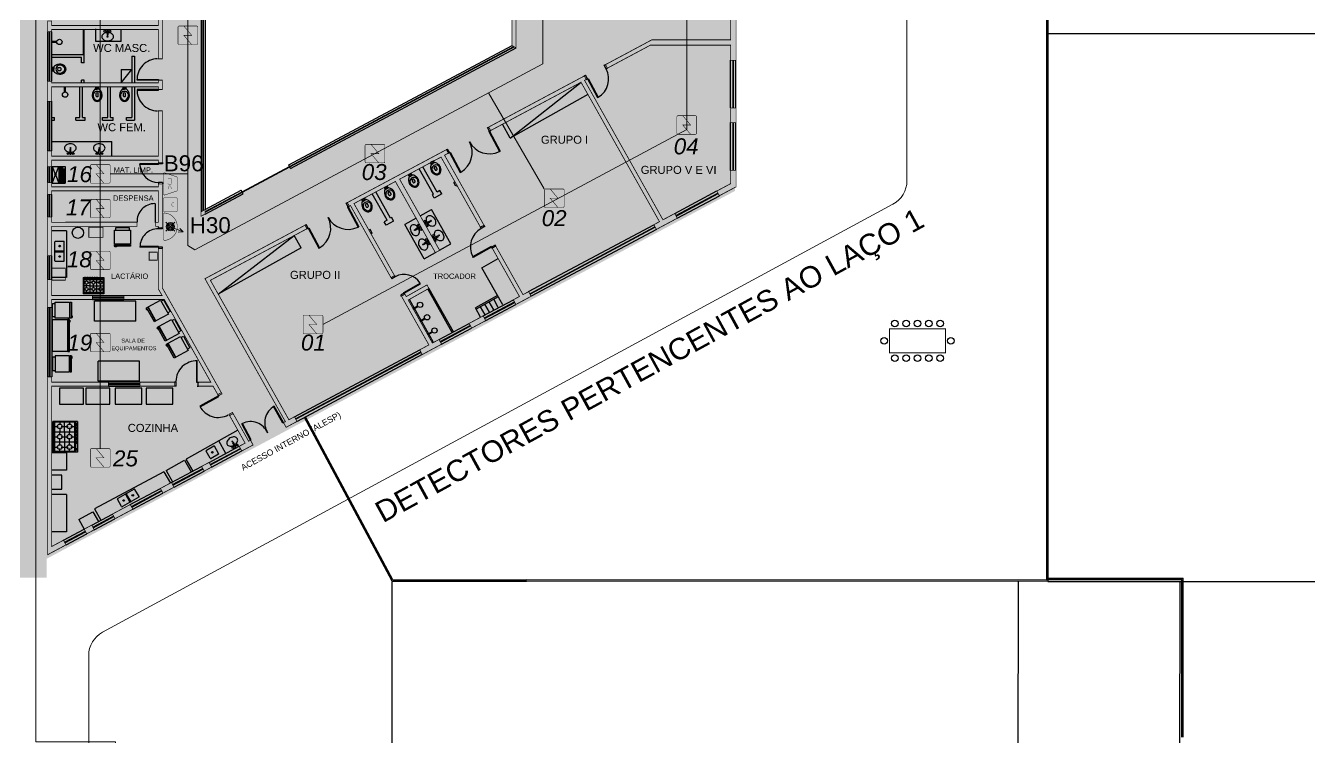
# Model space of a CAD drawing. Header units: metres. Extents: x -331 to 2982, y 362 to 2539.
# Drawn here: x 783.97 to 832.09, y 1009.06 to 1035.76 of the extents above; entities that cross this region are included whole.
import ezdxf
from ezdxf.enums import TextEntityAlignment as Align

# ---------------------------------------------------------------- set-up
doc = ezdxf.new("R2010")
doc.units = ezdxf.units.M
doc.linetypes.add('LIN0', pattern=[0])
doc.layers.get('0').update_dxf_attribs({"color": 251})
doc.layers.add('_salas', color=251, linetype='Continuous', plot=False)
for name, color, linetype in [('CX', 251, 'Continuous'), ('DET. FUMAÇA', 1, 'Continuous'), ('Div', 251, 'Continuous'), ('Mob', 251, 'Continuous'), ('Pis', 251, 'Continuous')]:
    doc.layers.add(name, color=color, linetype=linetype)
doc.styles.get("Standard").update_dxf_attribs({"font": 'arial.ttf', "height": 0.3})
doc.styles.add('X3G_ENTITY_1416CAF0', font='arial.ttf', dxfattribs={"height": 0.6})
doc.styles.add('X3G_ENTITY_1416CAFA', font='arial.ttf', dxfattribs={"height": 0.6})
doc.styles.add('X3G_ENTITY_1416CB04', font='arial.ttf', dxfattribs={"height": 0.6})
doc.styles.add('X3G_ENTITY_1416CB0E', font='arial.ttf', dxfattribs={"height": 0.6})
doc.styles.add('X3G_ENTITY_1416CB18', font='arial.ttf', dxfattribs={"height": 0.6})
doc.styles.add('X3G_ENTITY_1416CB22', font='arial.ttf', dxfattribs={"height": 0.6})
doc.styles.add('X3G_ENTITY_1416CB2C', font='arial.ttf', dxfattribs={"height": 0.6})
doc.styles.add('X3G_ENTITY_1416CB36', font='arial.ttf', dxfattribs={"height": 0.6})
doc.styles.add('X3G_ENTITY_1416CB40', font='arial.ttf', dxfattribs={"height": 0.6})
doc.styles.add('X3G_ENTITY_1416CB68', font='arial.ttf', dxfattribs={"height": 0.6})
doc.styles.add('X3G_ENTITY_14212858', font='arial.ttf', dxfattribs={"height": 0.3})
doc.styles.add('X3G_ENTITY_14212898', font='arial.ttf', dxfattribs={"height": 0.3})
doc.styles.add('X3G_ENTITY_142128D6', font='arial.ttf', dxfattribs={"height": 0.2})
doc.styles.add('X3G_ENTITY_14212916', font='arial.ttf', dxfattribs={"height": 0.2})
doc.styles.add('X3G_ENTITY_14212956', font='arial.ttf', dxfattribs={"height": 0.2})
doc.styles.add('X3G_ENTITY_14212996', font='arial.ttf', dxfattribs={"height": 0.15})
doc.styles.add('X3G_ENTITY_142129D6', font='arial.ttf', dxfattribs={"height": 0.15})
doc.styles.add('X3G_ENTITY_14212A16', font='arial.ttf', dxfattribs={"height": 0.3})
doc.styles.add('X3G_ENTITY_14212A71', font='arial.ttf', dxfattribs={"height": 0.3})
doc.styles.add('X3G_ENTITY_14212AAF', font='arial.ttf', dxfattribs={"height": 0.3})
doc.styles.add('X3G_ENTITY_14212AED', font='arial.ttf', dxfattribs={"height": 0.2})
doc.styles.add('X3G_ENTITY_14212B2D', font='arial.ttf', dxfattribs={"height": 0.3})
doc.styles.add('X3G_ENTITY_1422B216', font='arial.ttf', dxfattribs={"height": 0.6})

# ---------------------------------------------------------------- blocks, each defined once
blk = doc.blocks.new('Detector de fumaça')
at = {"layer": 'DET. FUMAÇA', "linetype": 'Continuous', "lineweight": 15, "const_width": 0.0187}
blk.add_lwpolyline([(774.599, 539.816), (775.249, 539.816, -0.414214), (775.296, 539.769), (775.296, 539.167, -0.414214), (775.249, 539.12), (774.599, 539.12, -0.414214), (774.553, 539.167), (774.553, 539.769, -0.414214)], format="xyb", close=True, dxfattribs=at)
blk.add_lwpolyline([(774.773, 539.816), (775.064, 539.468), (774.773, 539.468), (775.064, 539.12)], dxfattribs=at)
blk = doc.blocks.new('WEW')
at = {"color": 1, "lineweight": 0, "true_color": 0xe60000}
for p, q in [((1781.075, 994.175), (1781.413, 993.836)), ((1781.413, 994.175), (1781.075, 993.836)), ((1781.244, 994.005), (1781.439, 994.482)), ((1781.439, 994.482), (1781.308, 994.36)), ((1781.439, 994.482), (1781.447, 994.302))]:
    blk.add_line(p, q, dxfattribs=at)
at = {"color": 1, "true_color": 0xe60000, "const_width": 0.0172}
for points in [[(1779.259, 993.747), (1780.023, 993.747, 0.511918), (1780.056, 993.793), (1779.907, 994.24, 0.322823), (1779.874, 994.263), (1779.408, 994.263, 0.322823), (1779.375, 994.24), (1779.226, 993.793, 0.511918)], [(1780.193, 994.263), (1780.641, 994.263, -0.414214), (1780.675, 994.229), (1780.675, 993.782, -0.414214), (1780.641, 993.747), (1780.193, 993.747, -0.414214), (1780.159, 993.782), (1780.159, 994.229, -0.414214)], [(1780.764, 993.748), (1781.724, 993.748, 0.435311), (1781.759, 993.784, 0.930949), (1780.73, 993.784, 0.435311)]]:
    blk.add_lwpolyline(points, format="xyb", close=True, dxfattribs=at)
at = {"color": 1, "true_color": 0xe60000, "const_width": 0.0086}
for points in [[(1780.336, 994.135), (1780.338, 994.117), (1780.344, 994.099), (1780.351, 994.088), (1780.365, 994.073), (1780.373, 994.067), (1780.386, 994.06), (1780.397, 994.057), (1780.413, 994.055), (1780.421, 994.055), (1780.431, 994.056), (1780.45, 994.062), (1780.464, 994.07), (1780.477, 994.082), (1780.488, 994.096), (1780.494, 994.11), (1780.497, 994.122), (1780.498, 994.13), (1780.498, 994.136)], [(1780.417, 993.837), (1780.417, 994.055)]]:
    blk.add_lwpolyline(points, dxfattribs=at)
for points in [[(1779.463, 994.06), (1779.617, 994.06), (1779.652, 994.026), (1779.652, 993.936), (1779.617, 993.902), (1779.463, 993.902), (1779.428, 993.936), (1779.428, 994.026)], [(1779.832, 993.936), (1779.832, 994.026), (1779.802, 994.044), (1779.679, 993.981), (1779.802, 993.918)]]:
    blk.add_lwpolyline(points, close=True, dxfattribs=at)
at = {"color": 1, "lineweight": 0, "true_color": 0xe60000}
for radius in [0.158, 0.119, 0.0774]:
    blk.add_circle((1781.244, 994.005), radius, dxfattribs=at)
blk = doc.blocks.new('BACIA')
for p, q in [((-0.118, -0.489), (-0.136, -0.454)), ((-0.069, -0.15), (-0.074, -0.15)), ((-0.062, -0.15), (-0.069, -0.15)), ((-0.062, -0.092), (-0.062, -0.15)), ((0, -0.08), (-0.052, -0.08)), ((-0.044, -0.304), (-0.044, -0.4)), ((0.052, -0.08), (0, -0.08)), ((0.032, -0.115), (0, -0.115)), ((0.036, -0.142), (0.036, -0.131)), ((0.044, -0.4), (0.044, -0.304)), ((0.062, -0.15), (0.062, -0.092)), ((0.069, -0.15), (0.062, -0.15)), ((0.074, -0.15), (0.069, -0.15)), ((0.118, -0.489), (0.136, -0.454))]:
    blk.add_line(p, q)
for points in [[(-0.062, -0.15), (0, -0.15)], [(0.062, -0.15), (0, -0.15)]]:
    blk.add_lwpolyline(points)
blk.add_lwpolyline([(-0.044, -0.15, 0.380199), (-0.036, -0.142), (-0.036, -0.131, 0.087349), (-0.037, -0.127, -0.172037), (-0.037, -0.118, -0.102747), (-0.036, -0.116, -0.167994), (-0.032, -0.115), (0, -0.115)], format="xyb")
for centre, radius, start, end in [((0.055, -0.38), 0.243, 163.2378, 187.0453), ((0.06, -0.382), 0.248, 186.483, 211.073), ((0.145, -0.398), 0.335, 145.8476, 164.7475), ((-0.008, -0.384), 0.146, 149.7019, 190.4456), ((0.003, -0.383), 0.157, 190.028, 206.9274), ((0.001, -0.386), 0.154, 90.2488, 150.3441), ((0.132, -0.391), 0.32, 131.9479, 145.5381), ((-0.075, -0.16), 0.0102, 88.3086, 135.2439), ((-0.051, -0.092), 0.0118, 93.6802, 181.2989), ((0, -0.356), 0.0683, 49.3118, 130.6882), ((-0.02, -0.4), 0.0241, 179.1095, 246.4896), ((0, -0.343), 0.0846, 249.2223, 290.7777), ((-0.001, -0.386), 0.154, 29.6559, 89.7512), ((0.02, -0.4), 0.0241, 293.5104, 0.8905), ((0.032, -0.122), 0.00666, 53.8977, 92.0428), ((0.032, -0.121), 0.00592, 22.5984, 46.064), ((0.048, -0.132), 0.0119, 155.9796, 175.9479), ((0.044, -0.142), 0.00832, 182.0149, 265.282), ((0.025, -0.123), 0.0131, 340.3418, 19.3875), ((0.051, -0.092), 0.0118, 358.7011, 86.3198), ((0.075, -0.16), 0.0102, 44.7561, 91.6914), ((-0.132, -0.391), 0.32, 34.4619, 48.0521), ((-0.145, -0.398), 0.335, 15.2525, 34.1524), ((0.008, -0.384), 0.146, 349.5544, 30.2981), ((-0.003, -0.383), 0.157, 333.0726, 349.972), ((-0.06, -0.382), 0.248, 328.927, 353.517), ((-0.055, -0.38), 0.243, 352.9547, 16.7622), ((0.076, -0.369), 0.268, 211.6809, 231.8397), ((0.076, -0.369), 0.228, 211.6809, 231.8397), ((0, -0.461), 0.149, 233.0019, 270.1282), ((0, -0.461), 0.109, 233.0019, 270.1282), ((0, -0.461), 0.109, 269.8718, 306.9981), ((0, -0.461), 0.149, 269.8718, 306.9981), ((-0.076, -0.369), 0.228, 308.1603, 328.3191), ((-0.076, -0.369), 0.268, 308.1603, 328.3191)]:
    blk.add_arc(centre, radius, start, end)
blk = doc.blocks.new('Cuba')
at = {"linetype": 'LIN0'}
for p, q in [((-0.026, -0.138), (-0.017, -0.285)), ((0.026, -0.138), (0.017, -0.285))]:
    blk.add_line(p, q, dxfattribs=at)
for points in [[(-0.023, -0.188, 0.049187), (-0.083, -0.2, 0.082711), (-0.151, -0.232, 0.106777), (-0.2, -0.286, 0.133511), (-0.215, -0.342, 0.133511), (-0.2, -0.398, 0.106777), (-0.151, -0.452, 0.082711), (-0.083, -0.485, 0.071196), (0.004, -0.497, 0.071196)], [(0.004, -0.497, 0.071196), (0.091, -0.485, 0.082711), (0.16, -0.452, 0.106777), (0.209, -0.398, 0.133511), (0.224, -0.342, 0.133511), (0.209, -0.286, 0.106777), (0.16, -0.232, 0.082711), (0.091, -0.2, 0.056126), (0.023, -0.188, 0.071196)]]:
    blk.add_lwpolyline(points, format="xyb", dxfattribs=at)
for centre, radius in [((-0.099, -0.135), 0.0327), ((0, -0.343), 0.0152), ((0.092, -0.135), 0.0327)]:
    blk.add_circle(centre, radius, dxfattribs=at)
for centre, radius, start, end in [((0, -0.135), 0.026, 353.2499, 186.7501), ((0, -0.285), 0.0172, 180, 0)]:
    blk.add_arc(centre, radius, start, end, dxfattribs=at)
blk = doc.blocks.new('Chuv')
at = {"linetype": 'LIN0'}
for p, q in [((-0.015, 0), (-0.015, -0.2)), ((0.015, 0), (0.015, -0.2))]:
    blk.add_line(p, q, dxfattribs=at)
blk.add_circle((0, -0.3), 0.1, dxfattribs=at)
blk = doc.blocks.new('Gel_02')
for p, q in [((0, -0.5), (0, 0)), ((0, 0), (0.1, 0)), ((0.1, -0.55), (0.1, 0.05)), ((0.1, 0.05), (0.63, 0.05)), ((0.63, 0.05), (0.63, -0.55)), ((0.65, 0.025), (0.63, 0.025)), ((0.65, -0.55), (0.65, 0.05)), ((0.65, 0.05), (0.7, 0.05)), ((0.7, 0.05), (0.7, -0.55)), ((0.7, -0.47), (0.73, -0.47)), ((0.73, -0.47), (0.73, -0.53)), ((0.1, -0.5), (0, -0.5)), ((0.63, -0.55), (0.1, -0.55)), ((0.65, -0.525), (0.63, -0.525)), ((0.7, -0.55), (0.65, -0.55)), ((0.72, -0.49), (0.7, -0.49)), ((0.72, -0.53), (0.72, -0.49)), ((0.73, -0.53), (0.72, -0.53))]:
    blk.add_line(p, q)
blk = doc.blocks.new('Fogao-6')
at = {"linetype": 'LIN0'}
for p, q in [((-0.383, -0.02), (0.382, -0.02)), ((-0.383, -0.635), (-0.383, -0.02)), ((-0.383, -0.055), (0.382, -0.055)), ((-0.368, -0.56), (-0.368, -0.07)), ((-0.368, -0.07), (0.367, -0.07)), ((-0.123, -0.315), (-0.368, -0.315)), ((-0.368, -0.193), (-0.298, -0.193)), ((-0.26, -0.07), (-0.26, -0.155)), ((-0.26, -0.23), (-0.26, -0.4)), ((-0.223, -0.193), (-0.123, -0.193)), ((-0.123, -0.07), (-0.123, -0.56)), ((-0.123, -0.193), (-0.038, -0.193)), ((0.122, -0.315), (-0.123, -0.315)), ((0, -0.07), (0, -0.155)), ((0, -0.23), (0, -0.4)), ((0.037, -0.193), (0.122, -0.193)), ((0.122, -0.07), (0.122, -0.56)), ((0.223, -0.193), (0.122, -0.193)), ((0.122, -0.315), (0.367, -0.315)), ((0.26, -0.07), (0.26, -0.155)), ((0.26, -0.23), (0.26, -0.4)), ((0.367, -0.193), (0.297, -0.193)), ((0.367, -0.56), (0.367, -0.07)), ((0.382, -0.635), (0.382, -0.02)), ((0.382, -0.59), (-0.383, -0.59)), ((0.382, -0.635), (-0.383, -0.635)), ((-0.368, -0.438), (-0.298, -0.438)), ((0.367, -0.56), (-0.368, -0.56)), ((-0.334, -0.617), (-0.294, -0.617)), ((-0.334, -0.627), (-0.334, -0.617)), ((-0.294, -0.627), (-0.334, -0.627)), ((-0.294, -0.617), (-0.294, -0.627)), ((-0.26, -0.475), (-0.26, -0.56)), ((-0.223, -0.438), (-0.123, -0.438)), ((-0.157, -0.617), (-0.157, -0.627)), ((-0.117, -0.617), (-0.157, -0.617)), ((-0.157, -0.627), (-0.117, -0.627)), ((-0.123, -0.438), (-0.038, -0.438)), ((-0.117, -0.627), (-0.117, -0.617)), ((-0.027, -0.617), (-0.067, -0.617)), ((-0.067, -0.617), (-0.067, -0.627)), ((-0.067, -0.627), (-0.027, -0.627)), ((-0.027, -0.627), (-0.027, -0.617)), ((0, -0.475), (0, -0.56)), ((0.023, -0.617), (0.023, -0.627)), ((0.063, -0.617), (0.023, -0.617)), ((0.023, -0.627), (0.063, -0.627)), ((0.037, -0.438), (0.122, -0.438)), ((0.063, -0.627), (0.063, -0.617)), ((0.153, -0.617), (0.113, -0.617)), ((0.113, -0.617), (0.113, -0.627)), ((0.113, -0.627), (0.153, -0.627)), ((0.223, -0.438), (0.122, -0.438)), ((0.153, -0.627), (0.153, -0.617)), ((0.243, -0.617), (0.203, -0.617)), ((0.203, -0.617), (0.203, -0.627)), ((0.203, -0.627), (0.243, -0.627)), ((0.243, -0.627), (0.243, -0.617)), ((0.26, -0.475), (0.26, -0.56)), ((0.293, -0.617), (0.293, -0.627)), ((0.333, -0.617), (0.293, -0.617)), ((0.293, -0.627), (0.333, -0.627)), ((0.367, -0.438), (0.297, -0.438)), ((0.333, -0.627), (0.333, -0.617))]:
    blk.add_line(p, q, dxfattribs=at)
for centre in [(-0.26, -0.193), (0, -0.193), (0.26, -0.193), (-0.26, -0.438), (0, -0.438), (0.26, -0.438)]:
    blk.add_circle(centre, 0.06, dxfattribs=at)
blk = doc.blocks.new('A$C259F2AD5')
at = {"layer": 'Mob'}
for p, q in [((0, 0.63), (0, 0)), ((0, 0.63), (0.48, 0.63)), ((0, 0.63), (0.111, 0.338)), ((0.129, 0.338), (0.24, 0.63)), ((0.24, 0.63), (0.24, 0)), ((0.26, 0.63), (0.26, 0)), ((0.28, 0.63), (0.28, 0)), ((0.3, 0.63), (0.3, 0)), ((0.32, 0.63), (0.32, 0)), ((0.34, 0.63), (0.34, 0)), ((0.36, 0.63), (0.36, 0)), ((0.38, 0.63), (0.38, 0)), ((0.389, 0.63), (0.389, 0.532)), ((0.389, 0.532), (0.48, 0.532)), ((0.4, 0.532), (0.4, 0)), ((0.42, 0.532), (0.42, 0)), ((0.44, 0.532), (0.44, 0)), ((0.46, 0.532), (0.46, 0)), ((0.48, 0.63), (0.48, 0)), ((0, 0), (0.111, 0.292)), ((0.129, 0.292), (0.24, 0)), ((0, 0), (0.48, 0))]:
    blk.add_line(p, q, dxfattribs=at)
blk.add_circle((0.12, 0.315), 0.025, dxfattribs=at)
blk = doc.blocks.new('Cuba2-cz')
for p, q in [((-0.375, -0.145), (-0.375, -0.455)), ((-0.355, -0.125), (0.355, -0.125)), ((-0.355, -0.475), (0.355, -0.475)), ((-0.015, -0.145), (-0.015, -0.455)), ((0.015, -0.145), (0.015, -0.455)), ((0.375, -0.145), (0.375, -0.455))]:
    blk.add_line(p, q)
for centre in [(-0.195, -0.3), (0.195, -0.3)]:
    blk.add_circle(centre, 0.03)
for centre, start, end in [((-0.355, -0.145), 90, 180), ((-0.355, -0.455), 180, 270), ((-0.035, -0.145), 0, 90), ((-0.035, -0.455), 270, 0), ((0.035, -0.145), 90, 180), ((0.035, -0.455), 180, 270), ((0.355, -0.145), 0, 90), ((0.355, -0.455), 270, 0)]:
    blk.add_arc(centre, 0.02, start, end)

msp = doc.modelspace()

# ---------------------------------------------------------------- hatches: boundary and pattern name
at = {"layer": '_salas', "transparency": 33554559}
h = msp.add_hatch(color=256, dxfattribs=at)
h.dxf.hatch_style = 1
h.paths.add_polyline_path([(743.691, 1030.197), (738.741, 1030.197), (738.741, 1007.497), (743.691, 1007.497), (743.691, 981.851), (780.886, 981.883), (780.886, 1015.047), (784.766, 1015.047), (784.766, 1015.761), (810.566, 1029.56), (810.566, 1041.747), (784.766, 1055.419), (767.741, 1055.419), (767.741, 1064.147), (769.951, 1064.147), (769.951, 1067.119), (767.851, 1067.119), (750.241, 1076.027), (750.241, 1078.035), (743.741, 1078.035)])
h.paths.add_polyline_path([(790.666, 1042.793), (802.173, 1036.644), (802.173, 1034.859), (790.666, 1028.71)], flags=16)

# ---------------------------------------------------------------- linework, layer by layer
at = {"layer": 'CX', "ltscale": 8}
for points in [[(788.948, 1033.743), (788.948, 1033.713), (788.148, 1033.713), (788.148, 1033.743)], [(788.948, 1033.333), (788.948, 1033.363), (788.148, 1033.363), (788.148, 1033.333)], [(790.378, 1022.383), (790.408, 1022.383), (790.408, 1023.183), (790.378, 1023.183)], [(791.216, 1021.845), (791.201, 1021.872), (790.504, 1021.48), (790.519, 1021.453)]]:
    msp.add_lwpolyline(points, close=True, dxfattribs=at)
at = {"layer": 'CX', "color": 251, "ltscale": 8, "true_color": 0x606060}
for centre, start, end in [((788.918, 1033.742), 90, 182.1894), ((788.918, 1033.333), 177.8106, 270), ((790.379, 1022.413), 87.8106, 180), ((791.19, 1021.831), 207.1557, 299.3451)]:
    msp.add_arc(centre, 0.771, start, end, dxfattribs=at)
at = {"layer": 'Div', "color": 230, "linetype": 'Continuous', "lineweight": 0}
for p, q in [((817.008, 1046.659), (817.008, 1029.938)), ((816.484, 1029.059), (786.859, 1013.004)), ((786.335, 1012.125), (786.335, 980.167))]:
    msp.add_line(p, q, dxfattribs=at)
at = {"layer": 'Div', "color": 150, "linetype": 'Continuous', "lineweight": 0}
for p, q in [((786.768, 1045.306), (786.768, 1019.891)), ((808.756, 1040.472), (808.756, 1031.866)), ((803.414, 1029.633), (801.322, 1033.238)), ((795.116, 1024.547), (808.756, 1031.866)), ((787.14, 1030.197), (790.048, 1030.197))]:
    msp.add_line(p, q, dxfattribs=at)
for points in [[(766.56, 999.851), (766.56, 1052.841), (771.637, 1052.841), (771.637, 1060.058), (780.961, 1060.058), (784.358, 1058.357), (784.358, 1008.888), (787.339, 1008.888), (787.339, 979.124)], [(800.105, 1039.216), (790.313, 1044.454), (790.048, 1044.295), (790.048, 1027.508), (790.313, 1027.349), (803.355, 1034.325), (803.355, 1037.478), (799.223, 1039.688)]]:
    msp.add_lwpolyline(points, dxfattribs=at)
at = {"layer": 'Div', "color": 230, "linetype": 'Continuous', "lineweight": 0}
for centre, start, end in [((816.008, 1029.938), 298.4546, 360), ((787.335, 1012.125), 118.4546, 180)]:
    msp.add_arc(centre, 1, start, end, dxfattribs=at)
at = {"layer": 'Pis'}
for p, q in [((790.548, 1043.024), (790.548, 1028.78)), ((790.613, 1042.989), (790.613, 1028.814)), ((790.633, 1042.978), (790.633, 1028.825)), ((790.698, 1042.943), (790.698, 1028.86)), ((822.236, 1041.444), (822.236, 1014.953)), ((822.286, 1041.497), (822.286, 1014.903)), ((822.236, 1039.303), (822.236, 1035.453)), ((784.798, 1033.67), (784.798, 1035.53)), ((784.863, 1033.67), (784.863, 1035.53)), ((784.883, 1033.67), (784.883, 1035.53)), ((784.948, 1033.67), (784.948, 1035.53)), ((786.136, 1034.663), (786.136, 1035.613)), ((786.166, 1034.663), (786.166, 1035.613)), ((786.609, 1035.162), (786.609, 1035.633)), ((787.559, 1035.162), (787.559, 1035.613)), ((785.139, 1035.161), (784.948, 1035.161)), ((785.142, 1035.124), (784.948, 1035.124)), ((787.559, 1035.162), (786.609, 1035.162)), ((835.333, 1035.453), (822.236, 1035.453)), ((786.166, 1034.663), (784.948, 1034.663)), ((786.066, 1034.563), (784.948, 1034.563)), ((786.066, 1034.363), (786.066, 1034.563)), ((786.166, 1034.363), (786.166, 1034.663)), ((787.951, 1034.613), (788.051, 1034.613)), ((787.951, 1034.613), (787.951, 1033.613)), ((788.051, 1034.613), (788.051, 1033.613)), ((793.835, 1030.536), (802.205, 1035.009)), ((793.866, 1030.479), (802.272, 1034.972)), ((793.875, 1030.462), (802.288, 1034.963)), ((793.905, 1030.405), (802.355, 1034.925)), ((786.166, 1034.363), (786.066, 1034.363)), ((787.551, 1033.613), (787.951, 1034.113)), ((787.551, 1034.113), (787.551, 1033.613)), ((787.551, 1034.113), (787.951, 1034.113)), ((805.663, 1034.272), (805.708, 1034.296)), ((805.734, 1034.14), (805.663, 1034.272)), ((805.734, 1034.14), (805.778, 1034.164)), ((810.398, 1032.67), (810.398, 1034.46)), ((810.488, 1032.67), (810.488, 1034.46)), ((810.508, 1032.67), (810.508, 1034.46)), ((810.598, 1032.67), (810.598, 1034.46)), ((786.166, 1033.713), (786.066, 1033.713)), ((786.066, 1033.613), (786.066, 1033.713)), ((786.166, 1033.613), (786.166, 1033.713)), ((802.135, 1031.542), (804.791, 1033.635)), ((804.914, 1033.871), (804.958, 1033.895)), ((805.029, 1033.763), (804.958, 1033.895)), ((804.985, 1033.739), (805.029, 1033.763)), ((805.029, 1033.763), (805.055, 1033.777)), ((805.029, 1033.763), (805.406, 1033.057)), ((805.055, 1033.777), (805.433, 1033.071)), ((785.426, 1033.268), (785.426, 1033.463)), ((785.463, 1033.271), (785.463, 1033.463)), ((785.998, 1032.313), (785.998, 1033.463)), ((786.098, 1032.313), (786.098, 1033.463)), ((787.048, 1032.313), (787.048, 1033.463)), ((787.148, 1032.313), (787.148, 1033.463)), ((787.951, 1033.463), (787.951, 1032.313)), ((788.051, 1033.463), (788.051, 1032.213)), ((805.047, 1033.179), (802.135, 1031.542)), ((784.798, 1031.062), (784.798, 1032.922)), ((784.863, 1031.062), (784.863, 1032.922)), ((784.883, 1031.062), (784.883, 1032.922)), ((784.948, 1031.062), (784.948, 1032.922)), ((805.406, 1033.057), (805.433, 1033.071)), ((784.948, 1032.313), (785.048, 1032.313)), ((784.948, 1032.213), (785.048, 1032.213)), ((785.048, 1032.213), (785.048, 1032.313)), ((785.848, 1032.213), (785.848, 1032.313)), ((785.848, 1032.313), (785.998, 1032.313)), ((785.848, 1032.213), (786.198, 1032.213)), ((786.098, 1032.313), (786.198, 1032.313)), ((786.198, 1032.213), (786.198, 1032.313)), ((786.848, 1032.213), (786.848, 1032.313)), ((786.848, 1032.313), (787.048, 1032.313)), ((786.848, 1032.213), (787.248, 1032.213)), ((787.148, 1032.313), (787.248, 1032.313)), ((787.248, 1032.213), (787.248, 1032.313)), ((787.751, 1032.213), (787.751, 1032.313)), ((787.751, 1032.313), (787.951, 1032.313)), ((787.751, 1032.213), (788.051, 1032.213)), ((801.289, 1031.932), (801.333, 1031.956)), ((801.359, 1031.8), (801.289, 1031.932)), ((801.333, 1031.786), (801.359, 1031.8)), ((801.333, 1031.786), (801.734, 1031.036)), ((801.359, 1031.8), (801.404, 1031.824)), ((801.359, 1031.8), (801.76, 1031.05)), ((802.135, 1031.542), (801.844, 1032.059)), ((810.398, 1030.33), (810.398, 1032.12)), ((810.488, 1030.33), (810.488, 1032.12)), ((810.508, 1030.33), (810.508, 1032.12)), ((810.598, 1030.33), (810.598, 1032.12)), ((784.948, 1031.413), (787.198, 1031.413)), ((787.198, 1030.863), (787.198, 1031.413)), ((799.746, 1031.107), (799.79, 1031.13)), ((799.86, 1030.998), (799.79, 1031.13)), ((799.816, 1030.975), (799.86, 1030.998)), ((799.86, 1030.998), (799.887, 1031.012)), ((799.86, 1030.998), (800.261, 1030.249)), ((799.887, 1031.012), (800.288, 1030.263)), ((801.734, 1031.036), (801.76, 1031.05)), ((784.798, 1029.869), (784.798, 1030.469)), ((784.863, 1029.869), (784.863, 1030.469)), ((784.883, 1029.869), (784.883, 1030.469)), ((784.948, 1029.869), (784.948, 1030.469)), ((788.948, 1030.572), (788.248, 1030.572)), ((788.248, 1030.554), (788.248, 1030.572)), ((788.948, 1030.554), (788.248, 1030.554)), ((788.948, 1030.622), (788.948, 1030.572)), ((789.098, 1030.572), (788.948, 1030.572)), ((788.948, 1030.554), (788.948, 1030.572)), ((789.098, 1030.622), (789.098, 1030.572)), ((792.087, 1029.528), (793.866, 1030.479)), ((792.096, 1029.511), (793.875, 1030.462)), ((793.905, 1030.405), (793.835, 1030.536)), ((799.262, 1029.44), (798.727, 1030.392)), ((799.393, 1029.514), (798.859, 1030.463)), ((800.261, 1030.249), (800.288, 1030.263)), ((789.098, 1029.871), (788.948, 1029.871)), ((788.948, 1029.871), (788.948, 1029.821)), ((789.098, 1029.871), (789.098, 1029.821)), ((800.068, 1029.893), (800.025, 1029.869)), ((800.098, 1029.738), (800.025, 1029.869)), ((800.142, 1029.763), (800.098, 1029.738)), ((784.798, 1028.583), (784.798, 1029.427)), ((784.863, 1028.583), (784.863, 1029.427)), ((784.883, 1028.583), (784.883, 1029.427)), ((784.948, 1028.583), (784.948, 1029.427)), ((790.698, 1028.86), (792.056, 1029.585)), ((790.698, 1028.786), (792.087, 1029.528)), ((790.698, 1028.763), (792.096, 1029.511)), ((790.698, 1028.69), (792.127, 1029.454)), ((792.126, 1029.454), (792.056, 1029.585)), ((797.519, 1028.46), (796.963, 1029.448)), ((797.649, 1028.534), (797.095, 1029.519)), ((799.262, 1029.44), (799.219, 1029.416)), ((799.292, 1029.285), (799.219, 1029.416)), ((799.575, 1029.444), (799.292, 1029.285)), ((799.502, 1029.575), (799.393, 1029.514)), ((799.575, 1029.444), (799.502, 1029.575)), ((808.304, 1028.711), (809.883, 1029.556)), ((808.347, 1028.632), (809.925, 1029.476)), ((808.357, 1028.613), (809.935, 1029.458)), ((808.399, 1028.534), (809.977, 1029.378)), ((795.988, 1029.097), (796.032, 1029.121)), ((796.059, 1028.965), (795.988, 1029.097)), ((796.033, 1028.951), (796.059, 1028.965)), ((796.033, 1028.951), (796.434, 1028.201)), ((796.059, 1028.965), (796.103, 1028.988)), ((796.059, 1028.965), (796.46, 1028.215)), ((798.763, 1028.624), (799.186, 1028.861)), ((799.913, 1027.568), (799.186, 1028.861)), ((794.445, 1028.272), (794.489, 1028.295)), ((794.56, 1028.163), (794.489, 1028.295)), ((797.519, 1028.46), (797.41, 1028.399)), ((797.483, 1028.268), (797.41, 1028.399)), ((797.767, 1028.427), (797.483, 1028.268)), ((797.693, 1028.558), (797.649, 1028.534)), ((797.767, 1028.427), (797.693, 1028.558)), ((798.606, 1028.536), (798.183, 1028.298)), ((798.91, 1027.005), (798.183, 1028.298)), ((802.828, 1025.781), (807.52, 1028.291)), ((785.5, 1028.063), (784.948, 1028.063)), ((785.5, 1028.063), (785.5, 1026.31)), ((788.948, 1028.139), (788.948, 1028.189)), ((789.098, 1028.139), (788.948, 1028.139)), ((789.098, 1028.139), (789.098, 1028.189)), ((791.193, 1025.682), (794.038, 1027.884)), ((794.296, 1027.426), (794.038, 1027.884)), ((794.516, 1028.139), (794.56, 1028.163)), ((794.56, 1028.163), (794.587, 1028.177)), ((794.56, 1028.163), (794.961, 1027.414)), ((794.587, 1028.177), (794.987, 1027.428)), ((796.434, 1028.201), (796.46, 1028.215)), ((796.887, 1028.105), (796.843, 1028.08)), ((796.96, 1027.974), (796.887, 1028.105)), ((796.96, 1027.974), (796.917, 1027.95)), ((801.155, 1028.267), (801.024, 1028.193)), ((801.049, 1028.149), (801.024, 1028.193)), ((801.18, 1028.223), (801.049, 1028.149)), ((801.18, 1028.223), (801.155, 1028.267)), ((802.87, 1025.702), (807.562, 1028.211)), ((807.572, 1028.194), (802.88, 1025.684)), ((807.614, 1028.114), (802.922, 1025.605)), ((788.948, 1027.479), (788.258, 1027.479)), ((789.098, 1027.449), (788.258, 1027.449)), ((788.948, 1027.479), (788.948, 1027.399)), ((788.948, 1027.479), (788.948, 1027.449)), ((789.098, 1027.399), (789.098, 1027.449)), ((794.296, 1027.426), (791.193, 1025.682)), ((794.961, 1027.414), (794.987, 1027.428)), ((799.49, 1027.331), (799.913, 1027.568)), ((801.426, 1027.478), (800.729, 1027.086)), ((801.441, 1027.452), (800.744, 1027.06)), ((801.441, 1027.452), (801.426, 1027.478)), ((801.572, 1027.526), (801.441, 1027.452)), ((801.465, 1027.408), (801.441, 1027.452)), ((801.596, 1027.482), (801.465, 1027.408)), ((801.596, 1027.482), (801.572, 1027.526)), ((784.798, 1026.229), (784.798, 1027.129)), ((784.863, 1026.229), (784.863, 1027.129)), ((784.883, 1026.229), (784.883, 1027.129)), ((784.948, 1026.229), (784.948, 1027.129)), ((798.91, 1027.005), (799.333, 1027.242)), ((800.744, 1027.06), (800.729, 1027.086)), ((801.072, 1026.678), (801.683, 1027.022)), ((797.799, 1026.38), (797.824, 1026.336)), ((801.856, 1025.284), (801.072, 1026.678)), ((785.496, 1026.31), (784.948, 1026.31)), ((797.668, 1026.306), (797.693, 1026.263)), ((797.824, 1026.336), (797.693, 1026.263)), ((798.152, 1025.752), (798.762, 1026.095)), ((798.167, 1025.726), (798.777, 1026.069)), ((798.777, 1026.069), (798.762, 1026.095)), ((799.089, 1025.901), (799.996, 1024.288)), ((786.477, 1025.633), (787.657, 1025.633)), ((786.477, 1025.568), (787.657, 1025.568)), ((786.477, 1025.548), (787.657, 1025.548)), ((786.477, 1025.483), (787.657, 1025.483)), ((788.106, 1025.423), (786.556, 1025.423)), ((786.556, 1024.673), (786.556, 1025.423)), ((788.106, 1024.673), (788.106, 1025.423)), ((798.167, 1025.726), (798.036, 1025.653)), ((798.06, 1025.609), (798.036, 1025.653)), ((798.167, 1025.726), (798.152, 1025.752)), ((798.191, 1025.683), (798.167, 1025.726)), ((799.264, 1023.876), (798.357, 1025.489)), ((799.046, 1025.876), (799.953, 1024.263)), ((801.66, 1025.632), (800.832, 1025.167)), ((801.684, 1025.589), (800.856, 1025.123)), ((801.126, 1024.871), (802.254, 1025.474)), ((801.525, 1025.097), (801.353, 1025.403)), ((801.69, 1025.191), (801.519, 1025.496)), ((784.798, 1022.583), (784.798, 1025.183)), ((784.863, 1022.583), (784.863, 1025.183)), ((784.883, 1025.183), (784.883, 1022.583)), ((784.948, 1025.183), (784.948, 1022.583)), ((801.028, 1024.818), (800.832, 1025.167)), ((801.193, 1024.911), (801.022, 1025.216)), ((801.168, 1024.791), (802.297, 1025.395)), ((801.178, 1024.773), (802.306, 1025.377)), ((801.359, 1025.004), (801.187, 1025.309)), ((801.22, 1024.694), (802.349, 1025.298)), ((784.982, 1023.532), (784.982, 1024.735)), ((784.982, 1024.735), (785.539, 1024.735)), ((785.539, 1024.735), (785.539, 1023.532)), ((785.619, 1024.735), (785.559, 1024.735)), ((785.559, 1024.735), (785.559, 1023.532)), ((785.619, 1023.532), (785.619, 1024.735)), ((785.631, 1024.712), (785.631, 1024.631)), ((788.106, 1024.673), (786.556, 1024.673)), ((799.468, 1023.984), (800.597, 1024.588)), ((799.51, 1023.905), (800.639, 1024.508)), ((799.52, 1023.887), (800.649, 1024.491)), ((785.559, 1024.147), (785.619, 1024.147)), ((785.619, 1024.12), (785.559, 1024.12)), ((799.562, 1023.808), (800.691, 1024.411)), ((785.539, 1023.532), (784.982, 1023.532)), ((785.559, 1023.532), (785.619, 1023.532)), ((794.052, 1021.087), (798.744, 1023.597)), ((794.094, 1021.008), (798.787, 1023.517)), ((798.796, 1023.5), (794.104, 1020.99)), ((786.689, 1022.427), (786.689, 1023.177)), ((788.239, 1023.177), (786.689, 1023.177)), ((788.239, 1022.427), (788.239, 1023.177)), ((798.839, 1023.42), (794.146, 1020.911)), ((786.144, 1022.154), (785.244, 1022.154)), ((785.244, 1022.154), (785.244, 1021.554)), ((786.144, 1021.554), (786.144, 1022.154)), ((787.131, 1022.154), (786.231, 1022.154)), ((786.231, 1022.154), (786.231, 1021.554)), ((788.239, 1022.427), (786.689, 1022.427)), ((788.258, 1022.383), (787.078, 1022.383)), ((788.258, 1022.318), (787.078, 1022.318)), ((787.078, 1022.298), (788.258, 1022.298)), ((787.078, 1022.233), (788.258, 1022.233)), ((787.131, 1021.554), (787.131, 1022.154)), ((788.331, 1022.154), (787.331, 1022.154)), ((787.331, 1022.154), (787.331, 1021.554)), ((788.331, 1021.554), (788.331, 1022.154)), ((789.489, 1022.154), (788.489, 1022.154)), ((788.489, 1022.154), (788.489, 1021.554)), ((789.489, 1021.554), (789.489, 1022.154)), ((789.608, 1022.383), (789.558, 1022.383)), ((789.608, 1022.233), (789.558, 1022.233)), ((789.608, 1022.383), (789.608, 1022.233)), ((790.378, 1022.383), (790.458, 1022.383)), ((790.408, 1022.233), (790.458, 1022.233)), ((785.244, 1021.554), (786.144, 1021.554)), ((786.231, 1021.554), (787.131, 1021.554)), ((787.331, 1021.554), (788.331, 1021.554)), ((788.489, 1021.554), (789.489, 1021.554)), ((793.612, 1020.851), (793.268, 1021.466)), ((793.638, 1020.865), (793.294, 1021.481)), ((797.74, 1014.966), (794.469, 1021.083)), ((792.073, 1020.822), (792.099, 1020.836)), ((792.403, 1020.205), (792.073, 1020.822)), ((792.429, 1020.219), (792.099, 1020.836)), ((793.612, 1020.851), (793.638, 1020.865)), ((797.71, 1014.916), (794.425, 1021.059)), ((791.926, 1020.582), (789.995, 1019.496)), ((791.48, 1019.711), (791.216, 1020.182)), ((792.403, 1020.205), (792.429, 1020.219)), ((785.498, 1019.737), (784.948, 1019.737)), ((785.498, 1019.737), (785.498, 1019.077)), ((790.893, 1019.529), (790.74, 1019.799)), ((791.025, 1019.984), (790.747, 1019.826)), ((790.85, 1019.374), (791.979, 1019.978)), ((790.893, 1019.295), (792.022, 1019.899)), ((790.902, 1019.277), (792.031, 1019.881)), ((791.199, 1019.68), (790.921, 1019.522)), ((790.945, 1019.198), (792.073, 1019.802)), ((791.206, 1019.707), (791.053, 1019.977)), ((789.235, 1019.069), (789.933, 1019.461)), ((789.44, 1018.62), (790.568, 1019.224)), ((789.933, 1019.461), (790.182, 1019.017)), ((790.246, 1019.051), (789.995, 1019.496)), ((785.498, 1019.077), (784.948, 1019.077)), ((785.328, 1018.899), (784.948, 1018.899)), ((785.328, 1018.369), (785.328, 1018.899)), ((789.156, 1019.024), (786.555, 1017.632)), ((789.156, 1019.024), (789.397, 1018.597)), ((789.235, 1019.069), (789.477, 1018.64)), ((789.482, 1018.541), (790.611, 1019.144)), ((789.491, 1018.523), (790.62, 1019.126)), ((789.534, 1018.443), (790.663, 1019.047)), ((784.948, 1018.369), (785.328, 1018.369)), ((787.896, 1017.794), (789.025, 1018.398)), ((787.939, 1017.715), (789.068, 1018.319)), ((787.948, 1017.697), (789.077, 1018.301)), ((787.991, 1017.618), (789.119, 1018.222)), ((785.498, 1018.174), (784.948, 1018.174)), ((785.498, 1018.174), (785.498, 1016.774)), ((785.971, 1017.227), (786.494, 1017.522)), ((785.971, 1017.227), (786.171, 1016.872)), ((786.45, 1017.021), (787.226, 1017.436)), ((786.493, 1016.942), (787.269, 1017.357)), ((786.494, 1017.522), (786.7, 1017.155)), ((786.502, 1016.924), (787.278, 1017.339)), ((786.545, 1016.845), (787.321, 1017.26)), ((786.555, 1017.632), (786.795, 1017.205)), ((785.498, 1016.774), (784.948, 1016.774)), ((785.392, 1016.455), (786.168, 1016.87)), ((785.435, 1016.376), (786.211, 1016.791)), ((785.444, 1016.358), (786.22, 1016.773)), ((785.486, 1016.279), (786.262, 1016.694)), ((797.71, 1014.916), (802.747, 1014.914)), ((797.74, 1014.966), (802.747, 1014.964)), ((822.286, 1014.903), (802.507, 1014.913)), ((822.236, 1014.953), (802.747, 1014.964)), ((822.286, 1015.028), (827.368, 1015.028)), ((822.286, 1014.978), (827.318, 1014.978)), ((822.286, 1014.903), (827.244, 1014.904)), ((827.243, 1001.757), (827.244, 1014.904)), ((827.244, 1014.904), (834.493, 1014.904)), ((827.318, 1009.067), (827.318, 1014.978)), ((827.368, 1009.067), (827.368, 1015.028))]:
    msp.add_line(p, q, dxfattribs=at)
at = {"layer": 'Pis', "extrusion": (7.26423e-11, 1.09877e-07, 1)}
for p, q in [((797.705, 1007.02), (797.71, 1014.904)), ((821.18, 1007.504), (821.185, 1014.903))]:
    msp.add_line(p, q, dxfattribs=at)
at = {"layer": 'Pis', "const_width": 0.03}
for points in [[(799.633, 1038.334), (799.564, 1038.205), (802.205, 1036.794), (802.205, 1035.009), (802.355, 1034.925), (802.355, 1036.878)], [(789.098, 1037.113), (788.948, 1037.113), (788.948, 1035.763), (784.948, 1035.763), (784.948, 1035.935), (784.798, 1035.935), (784.798, 1035.53), (784.948, 1035.53), (784.948, 1035.613), (788.948, 1035.613), (788.948, 1034.513), (789.098, 1034.513)], [(810.598, 1036.425), (810.398, 1036.425), (810.398, 1035.227), (807.448, 1035.227), (805.708, 1034.296), (805.778, 1034.164), (807.392, 1035.027), (810.398, 1035.027), (810.398, 1034.46), (810.598, 1034.46)], [(789.098, 1033.713), (788.948, 1033.713), (788.948, 1033.613), (784.948, 1033.613), (784.948, 1033.67), (784.798, 1033.67), (784.798, 1032.922), (784.948, 1032.922), (784.948, 1033.463), (788.948, 1033.463), (788.948, 1033.363), (789.098, 1033.363)], [(804.791, 1033.635), (807.732, 1028.404), (807.52, 1028.291), (807.614, 1028.114), (808.399, 1028.534), (808.304, 1028.711), (807.863, 1028.476), (804.923, 1033.706), (804.985, 1033.739), (804.914, 1033.871), (801.333, 1031.956), (801.404, 1031.824)], [(810.598, 1032.67), (810.398, 1032.67), (810.398, 1032.12), (810.598, 1032.12)], [(789.098, 1032.563), (788.948, 1032.563), (788.948, 1030.863), (784.948, 1030.863), (784.948, 1031.062), (784.798, 1031.062), (784.798, 1030.469), (784.948, 1030.469), (784.948, 1030.713), (788.948, 1030.713), (788.948, 1030.622), (789.098, 1030.622)], [(797.991, 1029.998), (799.543, 1030.828), (801.024, 1028.193), (801.155, 1028.267), (799.675, 1030.899), (799.816, 1030.975), (799.746, 1031.107), (796.032, 1029.121), (796.103, 1028.988), (796.147, 1029.012), (797.668, 1026.306), (797.799, 1026.38), (796.28, 1029.083), (797.832, 1029.913), (799.333, 1027.242), (799.49, 1027.331)], [(810.598, 1030.33), (810.398, 1030.33), (810.398, 1029.83), (809.883, 1029.555), (809.977, 1029.378), (810.598, 1029.71)], [(789.098, 1029.821), (788.948, 1029.821), (788.948, 1029.713), (784.948, 1029.713), (784.948, 1029.869), (784.798, 1029.869), (784.798, 1029.427), (784.948, 1029.427), (784.948, 1029.563), (788.948, 1029.563), (788.948, 1028.383), (788.848, 1028.383), (788.848, 1028.233), (788.948, 1028.233), (788.948, 1028.189), (789.098, 1028.189)], [(788.848, 1028.383), (788.818, 1028.383), (788.818, 1029.083), (788.848, 1029.083)], [(790.698, 1028.86), (790.548, 1028.78), (790.548, 1028.609), (790.698, 1028.69)], [(788.148, 1028.387), (784.948, 1028.383), (784.948, 1028.583), (784.798, 1028.583), (784.798, 1027.129), (784.948, 1027.129), (784.948, 1028.233), (788.148, 1028.233)], [(794.146, 1020.911), (794.052, 1021.087), (793.84, 1020.974), (790.899, 1026.205), (794.516, 1028.139), (794.445, 1028.272), (790.694, 1026.265), (793.708, 1020.903), (793.638, 1020.865), (793.736, 1020.691)], [(786.873, 1028.195), (786.343, 1028.195), (786.343, 1027.815), (786.873, 1027.815)], [(789.098, 1025.919), (789.098, 1027.399), (788.948, 1027.399), (788.948, 1025.879), (789.087, 1025.633), (787.657, 1025.633), (787.657, 1025.483), (789.171, 1025.483), (790.914, 1022.383), (790.458, 1022.383), (790.458, 1022.233), (790.998, 1022.233), (791.177, 1021.915), (791.308, 1021.989)], [(802.922, 1025.605), (802.828, 1025.781), (802.616, 1025.668), (801.596, 1027.482), (801.465, 1027.408), (802.484, 1025.597), (802.254, 1025.474), (802.349, 1025.298)], [(788.905, 1026.961), (788.905, 1027.261), (788.605, 1027.261), (788.605, 1026.961)], [(785.463, 1026.209), (785.463, 1026.659), (784.963, 1026.659), (784.963, 1026.209)], [(786.477, 1025.633), (784.948, 1025.633), (784.948, 1026.229), (784.798, 1026.229), (784.798, 1025.183), (784.948, 1025.183), (784.948, 1025.483), (786.477, 1025.483)], [(799.562, 1023.808), (799.468, 1023.984), (799.22, 1023.851), (798.314, 1025.465), (799.089, 1025.901), (799.016, 1026.031), (798.24, 1025.595), (798.191, 1025.683), (798.06, 1025.609), (799.088, 1023.781), (798.744, 1023.597), (798.839, 1023.42)], [(801.22, 1024.694), (801.126, 1024.871), (800.597, 1024.588), (800.691, 1024.411)], [(818.454, 1023.484), (818.454, 1024.384), (816.354, 1024.384), (816.354, 1023.484)], [(785.486, 1016.279), (785.392, 1016.455), (784.948, 1016.218), (784.948, 1022.233), (787.078, 1022.233), (787.078, 1022.383), (784.948, 1022.383), (784.948, 1022.583), (784.798, 1022.583), (784.798, 1015.911)], [(789.558, 1022.383), (788.258, 1022.383), (788.258, 1022.233), (789.558, 1022.233)], [(789.558, 1022.233), (789.608, 1022.233), (789.608, 1022.383), (789.558, 1022.383)], [(790.408, 1022.233), (790.458, 1022.233), (790.458, 1022.383), (790.408, 1022.383)], [(791.332, 1021.945), (791.308, 1021.989), (791.177, 1021.915), (791.201, 1021.872)], [(791.749, 1021.204), (791.724, 1021.248), (791.593, 1021.174), (791.618, 1021.131)], [(792.497, 1020.028), (792.403, 1020.205), (792.332, 1020.167), (791.749, 1021.204), (791.618, 1021.131), (792.2, 1020.096), (791.979, 1019.978), (792.073, 1019.802)], [(790.85, 1019.374), (790.568, 1019.224), (790.663, 1019.047), (790.945, 1019.198)], [(789.44, 1018.62), (789.025, 1018.398), (789.119, 1018.222), (789.534, 1018.443)], [(787.991, 1017.618), (787.896, 1017.794), (787.226, 1017.436), (787.321, 1017.26)], [(786.45, 1017.021), (786.168, 1016.87), (786.262, 1016.694), (786.545, 1016.845)]]:
    msp.add_lwpolyline(points, close=True, dxfattribs=at)
at = {"layer": 'Pis'}
for centre, radius in [((785.238, 1035.149), 0.1), ((785.452, 1033.171), 0.1), ((785.93, 1027.987), 0.21), ((816.554, 1024.584), 0.125), ((816.979, 1024.584), 0.125), ((817.404, 1024.584), 0.125), ((817.829, 1024.584), 0.125), ((818.254, 1024.584), 0.125), ((816.154, 1023.934), 0.125), ((818.654, 1023.934), 0.125), ((816.554, 1023.284), 0.125), ((816.979, 1023.284), 0.125), ((817.404, 1023.284), 0.125), ((817.829, 1023.284), 0.125), ((818.254, 1023.284), 0.125), ((790.973, 1019.753), 0.03)]:
    msp.add_circle(centre, radius, dxfattribs=at)
for centre, radius, start, end in [((805.029, 1033.763), 0.8, 300.2906, 28.1415), ((799.86, 1030.998), 0.85, 300.1641, 28.1415), ((801.359, 1031.8), 0.85, 208.1415, 296.1189), ((788.955, 1030.578), 0.707, 181.9439, 269.8156), ((788.818, 1028.412), 0.671, 90, 182.5089), ((794.56, 1028.163), 0.85, 300.1641, 28.1415), ((796.059, 1028.965), 0.85, 208.1415, 296.1189), ((788.935, 1027.462), 0.677, 88.9045, 181.0955), ((801.441, 1027.452), 0.8, 119.3427, 207.1936), ((798.167, 1025.726), 0.7, 31.799, 119.3427), ((793.638, 1020.865), 0.705, 119.2071, 212.6416), ((792.403, 1020.205), 0.7, 23.6084, 115.6852), ((790.757, 1019.809), 0.02, 119.6574, 209.6574), ((791.035, 1019.967), 0.02, 29.6574, 119.6574), ((791.189, 1019.697), 0.02, 299.6574, 29.6574), ((790.911, 1019.539), 0.0198, 208.9795, 300.3352)]:
    msp.add_arc(centre, radius, start, end, dxfattribs=at)

# ---------------------------------------------------------------- block references
at = {"lineweight": 0, "rotation": 269.9999999999999}
msp.add_blockref('WEW', (-204.607, 2809.461), dxfattribs=at)
at = {"layer": 'DET. FUMAÇA', "linetype": 'Continuous', "lineweight": 0}
for p in [(15.13, 495.929), (33.832, 492.564), (22.143, 491.491), (11.844, 490.729), (11.844, 489.427), (28.861, 489.817), (11.844, 487.483), (19.82, 485.079), (11.844, 484.402), (11.844, 480.075)]:
    msp.add_blockref('Detector de fumaça', p, dxfattribs=at)
at = {"layer": 'Pis'}
for name, p in [('Cuba', (787.04, 1035.686)), ('BACIA', (786.653, 1033.524)), ('BACIA', (787.677, 1033.524)), ('A$C259F2AD5', (784.971, 1029.849)), ('Gel_02', (784.985, 1025.336))]:
    msp.add_blockref(name, p, dxfattribs=at)
for name, p, rotation in [('BACIA', (784.877, 1034.126), 90), ('Cuba', (785.655, 1030.825), 180), ('Cuba', (786.734, 1030.825), 180), ('BACIA', (799.162, 1030.714), 29.33999999999651), ('BACIA', (798.338, 1030.247), 29.33999999999651), ('BACIA', (797.434, 1029.77), 29.33999999999651), ('BACIA', (796.585, 1029.327), 29.33999999999651), ('Cuba', (798.857, 1028.258), 299.3400000000022), ('Gel_02', (787.851, 1028.19), 270), ('Cuba', (799.167, 1027.716), 299.3400000000022), ('Cuba2-cz', (784.945, 1027.293), 90), ('Fogao-6', (786.515, 1025.681), 180), ('Gel_02', (789.385, 1025.031), 209.0536595593794), ('Chuv', (798.498, 1025.137), 119.3426843666031), ('Chuv', (798.76, 1024.671), 119.3426843666031), ('Gel_02', (789.792, 1024.307), 209.0536595593794), ('Chuv', (799.038, 1024.176), 119.3426843666031), ('Gel_02', (790.131, 1023.67), 209.0536595593794), ('Cuba', (791.889, 1019.86), 209.3426843664456), ('Cuba2-cz', (787.968, 1017.781), 209.6573755912071)]:
    msp.add_blockref(name, p, dxfattribs=dict(at, rotation=rotation))
at = {"layer": 'Pis', "xscale": -1}
for name, p, rotation in [('Cuba', (798.869, 1028.266), 119.772475929243), ('Cuba', (799.175, 1027.721), 119.772475929243), ('Gel_02', (784.985, 1022.816), 180)]:
    msp.add_blockref(name, p, dxfattribs=dict(at, rotation=rotation))
at = {"layer": 'Pis', "xscale": 1.493506493506516, "yscale": 1.493506493506516, "zscale": 1.493506493506516, "rotation": 90}
msp.add_blockref('Fogao-6', (784.963, 1020.335), dxfattribs=at)

# ---------------------------------------------------------------- texts
at = {"layer": 'Div', "color": 5, "linetype": 'Continuous', "lineweight": 0, "true_color": 0x0000ff, "char_height": 0.6, "attachment_point": 1}
for s, insert, style in [('{\\fArial|b0|i1|c0|p34;04}', (808.266, 1031.531), 'X3G_ENTITY_1416CAF0'), ('{\\fArial|b0|i1|c0|p34;16}', (785.525, 1030.487), 'X3G_ENTITY_1416CB40'), ('{\\fArial|b0|i1|c0|p34;03}', (796.57, 1030.567), 'X3G_ENTITY_1416CB04'), ('{\\fArial|b0|i1|c0|p34;17}', (785.48, 1029.239), 'X3G_ENTITY_1416CB36'), ('{\\fArial|b0|i1|c0|p34;02}', (803.318, 1028.838), 'X3G_ENTITY_1416CAFA'), ('{\\fArial|b0|i1|c0|p34;18}', (785.517, 1027.293), 'X3G_ENTITY_1416CB2C'), ('{\\fArial|b0|i1|c0|p34;19}', (785.535, 1024.164), 'X3G_ENTITY_1416CB22'), ('{\\fArial|b0|i1|c0|p34;01}', (794.292, 1024.169), 'X3G_ENTITY_1416CB0E'), ('{\\fArial|b0|i1|c0|p34;25}', (787.248, 1019.824), 'X3G_ENTITY_1416CB18')]:
    msp.add_mtext_dynamic_manual_height_columns(s, width=13.3188, gutter_width=2.5, heights=[0], dxfattribs=dict(at, insert=insert, style=style))
at = {"layer": 'Div', "color": 6, "linetype": 'Continuous', "lineweight": 0, "true_color": 0xff00ff, "insert": (789.151, 1030.894), "char_height": 0.6, "attachment_point": 1, "style": 'X3G_ENTITY_1416CB68'}
msp.add_mtext_dynamic_manual_height_columns('B96', width=13.3188, gutter_width=2.5, heights=[0], dxfattribs=at)
at = {"layer": 'Div', "color": 230, "linetype": 'Continuous', "lineweight": 0, "insert": (796.98, 1017.789), "char_height": 0.8, "attachment_point": 1, "rotation": 28.7355}
msp.add_mtext_dynamic_manual_height_columns('DETECTORES PERTENCENTES AO LAÇO 1', width=27.20388, gutter_width=2.5, heights=[0], dxfattribs=at)
at = {"layer": 'Div', "color": 96, "linetype": 'Continuous', "lineweight": 0, "true_color": 0x008000, "insert": (790.123, 1028.573), "char_height": 0.6, "width": 13.3188, "attachment_point": 1, "style": 'X3G_ENTITY_1422B216'}
msp.add_mtext('H30', dxfattribs=at)
at = {"layer": 'Pis'}
for s, height, style, p in [('WC MASC.', 0.3, 'X3G_ENTITY_14212858', (787.573, 1034.772)), ('WC FEM.', 0.3, 'X3G_ENTITY_14212898', (787.573, 1031.797)), ('GRUPO I', 0.3, 'X3G_ENTITY_14212AAF', (804.173, 1031.329)), ('MAT. LIMP.', 0.2, 'X3G_ENTITY_14212956', (788.008, 1030.245)), ('GRUPO V E VI', 0.3, 'X3G_ENTITY_14212B2D', (808.451, 1030.198)), ('DESPENSA', 0.2, 'X3G_ENTITY_14212916', (788.008, 1029.189)), ('LACTÁRIO', 0.2, 'X3G_ENTITY_142128D6', (787.871, 1026.259)), ('GRUPO II', 0.3, 'X3G_ENTITY_14212A71', (794.824, 1026.259)), ('TROCADOR', 0.2, 'X3G_ENTITY_14212AED', (800.05, 1026.259)), ('SALA DE ', 0.15, 'X3G_ENTITY_14212996', (788.032, 1023.867)), ('EQUIPAMENTOS', 0.15, 'X3G_ENTITY_142129D6', (788.032, 1023.581)), ('COZINHA', 0.3, 'X3G_ENTITY_14212A16', (788.743, 1020.518))]:
    msp.add_text(s, height=height, dxfattribs=dict(at, style=style)).set_placement(p, align=Align.CENTER)
msp.add_text('ACESSO INTERNO (ALESP)', height=0.23, rotation=28.7878, dxfattribs=at).set_placement((792.123, 1019.058))

doc.saveas('drawing.dxf')
